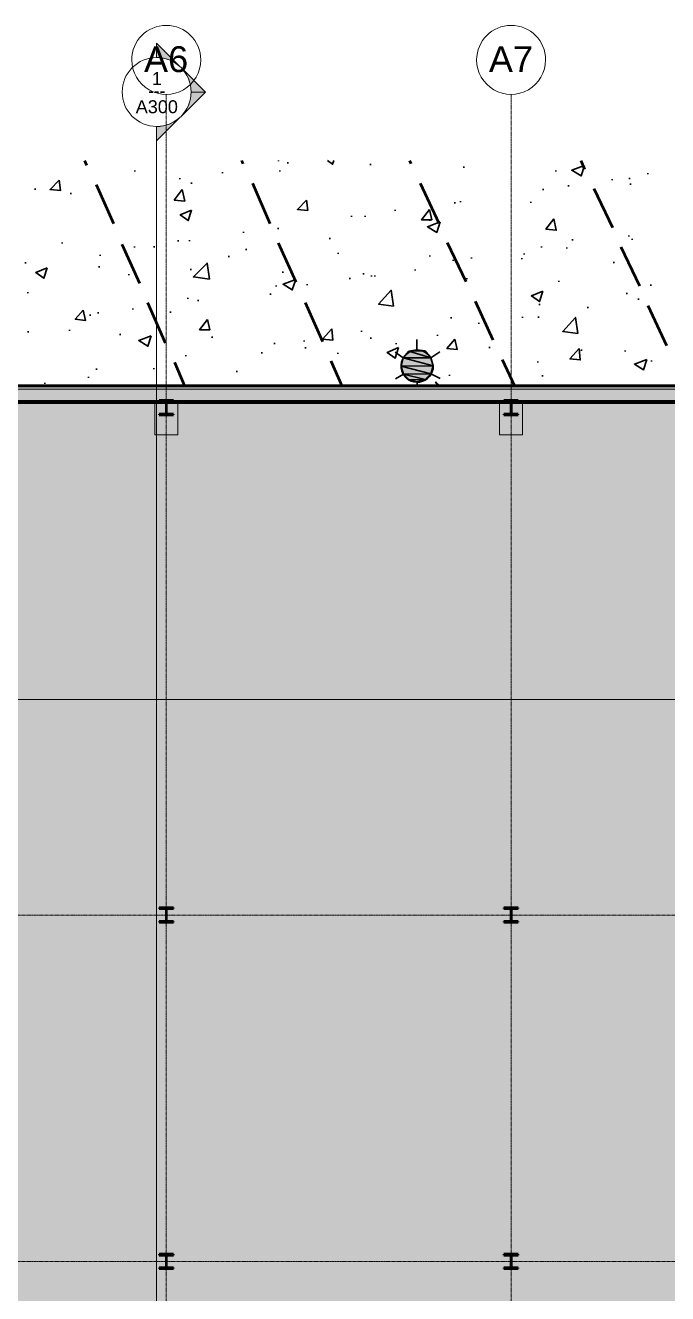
# Model space of a CAD drawing. Header units: inches. Extents: x -4136 to -1245, y 10244 to 12022.
# Drawn here: x -2640 to -2193, y 11139 to 12021 of the extents above; entities that cross this region are included whole.
import ezdxf

# ---------------------------------------------------------------- set-up
doc = ezdxf.new("R2010")
doc.units = ezdxf.units.IN
doc.header["$MEASUREMENT"] = 0
doc.linetypes.add('Grid Line 1_2_', pattern=[0.875, 0.5, -0.125, 0.125, -0.125])
doc.linetypes.add('IMPORT-DASHEDX2 _3_', pattern=[0.225, 0.15, -0.075])
for name, color, linetype, lineweight in [('A-WALL', 113, 'Continuous', 13), ('A-WALL-5', 113, 'Continuous', 50), ('A-WALL-PATT-2', 111, 'Continuous', 9), ('C-BLDG-PADS-1', 10, 'Continuous', 13), ('G-ANNO-SYMB', 111, 'Continuous', 9), ('PDF_Geometry-3', 253, 'Continuous', 30), ('PDF_Geometry-5', 111, 'Continuous', 50), ('PDF_Solid Fills-2', 253, 'Continuous', 30), ('S-COLS-3', 52, 'Continuous', 9), ('S-COLS-4', 52, 'Continuous', 50), ('S-FNDN', 32, 'Continuous', 13), ('S-FNDN-1', 10, 'Continuous', 13), ('S-FNDN-2', 163, 'Continuous', 13), ('S-GRID-1', 1, 'Grid Line 1_2_', 9), ('S-GRID-IDEN', 1, 'Continuous', 9), ('site plan_dwg _3_-1', 254, 'IMPORT-DASHEDX2 _3_', 9)]:
    doc.layers.add(name, color=color, linetype=linetype, lineweight=lineweight)
doc.styles.add('Arial', font='arial.ttf', dxfattribs={"height": 18})
doc.styles.add('Arial_1', font='arial.ttf', dxfattribs={"height": 9})
doc.styles.add('Century Gothic_1', font='ufonts.com_century-gothic.ttf', dxfattribs={"height": 9})
pattern_1 = [(45, (0, 0), (-9.503515, 9.503515), []), (45, (0, 14.4), (-9.503515, 9.503515), [])]

# ---------------------------------------------------------------- blocks, each defined once
blk = doc.blocks.new('site plan_dwg _3_-1267336-FLOOR PLAN - MEZZANINE')
at = {"layer": 'PDF_Solid Fills-2'}
for points in [[(2676.92, 1929.8), (2696.12, 1929.8), (2680.92, 1934.6), (2677.12, 1930.03)], [(2680.92, 1934.6), (2692.12, 1934.6), (2686.52, 1935.4)], [(2696.12, 1929.8), (2680.92, 1934.6), (2692.12, 1934.6)], [(2675.32, 1924.2), (2697.72, 1924.2), (2676.92, 1929.8)], [(2676.92, 1918.6), (2696.12, 1918.6), (2675.32, 1924.2)], [(2696.12, 1918.6), (2675.32, 1924.2), (2697.72, 1924.2)], [(2697.72, 1924.2), (2676.92, 1929.8), (2696.12, 1929.8), (2696.32, 1929.1)], [(2680.92, 1914.6), (2692.12, 1914.6), (2676.92, 1918.6)], [(2692.12, 1914.6), (2676.92, 1918.6), (2696.12, 1918.6)], [(2686.52, 1913), (2680.92, 1914.6), (2692.12, 1914.6)], [(2700.76, 1910.25), (2699.32, 1913), (2702.25, 1910.24)]]:
    blk.add_hatch(color=256, dxfattribs=at).paths.add_polyline_path(points, flags=0)
at = {"layer": 'PDF_Geometry-3'}
for p, q in [((2591.32, 2067.9), (2591.32, 2067.4)), ((2597.72, 2066.6), (2597.72, 2065.8)), ((2655.32, 2065), (2655.32, 2064.2)), ((2491.32, 2061.8), (2491.32, 2061)), ((2522.52, 2056.2), (2522.52, 2055.4)), ((2552.12, 2060.2), (2552.12, 2059.4)), ((2592.12, 2061), (2592.12, 2060.2)), ((2720.12, 2062.6), (2720.12, 2061.8)), ((2784.12, 2059.4), (2784.12, 2058.6)), ((2848.12, 2057), (2848.12, 2056.2)), ((2421.72, 2049.8), (2421.72, 2049)), ((2530.52, 2053), (2530.52, 2052.2)), ((2792.92, 2049), (2792.92, 2048.2)), ((2823.32, 2053), (2823.32, 2052.2)), ((2835.32, 2053.8), (2835.32, 2053)), ((2836.12, 2049.8), (2836.12, 2049)), ((2446.52, 2046.6), (2446.52, 2045.8)), ((2468.12, 2043.4), (2468.12, 2042.6)), ((2717.72, 2038.6), (2717.72, 2037.8)), ((2775.32, 2046.6), (2775.32, 2045.8)), ((2672.12, 2033), (2672.12, 2032.2)), ((2713.72, 2037.8), (2713.72, 2037)), ((2766.52, 2037.8), (2766.52, 2037)), ((2590.52, 2021), (2590.52, 2020.2)), ((2641.72, 2029), (2641.72, 2028.2)), ((2651.32, 2029), (2651.32, 2028.2)), ((2696.12, 2025.8), (2696.12, 2025)), ((2440.12, 2012.2), (2440.12, 2011.4)), ((2520.92, 2013), (2520.92, 2012.2)), ((2528.92, 2013), (2528.92, 2012.2)), ((2566.52, 2018.6), (2566.52, 2017.8)), ((2626.52, 2013.8), (2626.52, 2013)), ((2834.52, 2013.8), (2834.52, 2013)), ((2466.52, 2003.4), (2466.52, 2002.6)), ((2490.52, 2009), (2490.52, 2008.2)), ((2504.12, 2009), (2504.12, 2008.2)), ((2568.12, 2006.6), (2568.12, 2005.8)), ((2632.12, 2003.4), (2632.12, 2002.6)), ((2773.72, 2006.6), (2773.72, 2005.8)), ((2791.32, 2005.8), (2791.32, 2005)), ((2795.32, 2011.4), (2795.32, 2010.6)), ((2836.92, 2011.4), (2836.92, 2010.6)), ((2414.52, 1998.6), (2414.52, 1997.8)), ((2465.72, 1995.4), (2465.72, 1994.6)), ((2556.12, 2001.8), (2556.12, 2001)), ((2696.12, 2001), (2696.12, 2000.2)), ((2712.12, 1997.8), (2712.12, 1997)), ((2724.92, 1999.4), (2724.92, 1998.6)), ((2760.12, 1998.6), (2760.12, 1997.8)), ((2761.72, 2001.8), (2761.72, 2001)), ((2824.12, 1995.4), (2824.12, 1994.6)), ((2486.52, 1989.8), (2486.52, 1989)), ((2529.72, 1993), (2529.72, 1992.2)), ((2593.72, 1990.6), (2593.72, 1989.8)), ((2640.12, 1985.8), (2640.12, 1985)), ((2649.72, 1989), (2649.72, 1988.2)), ((2655.32, 1987.4), (2655.32, 1986.6)), ((2657.72, 1987.4), (2657.72, 1986.6)), ((2685.72, 1991.4), (2685.72, 1990.6)), ((2416.12, 1977.8), (2416.12, 1977)), ((2588.92, 1981), (2588.92, 1980.2)), ((2610.52, 1981.8), (2610.52, 1981)), ((2721.72, 1985), (2721.72, 1984.2)), ((2785.72, 1982.6), (2785.72, 1981.8)), ((2849.72, 1979.4), (2849.72, 1978.6)), ((2527.32, 1973), (2527.32, 1972.2)), ((2534.52, 1971.4), (2534.52, 1970.6)), ((2584.92, 1975.4), (2584.92, 1974.6)), ((2832.92, 1973.8), (2832.92, 1973)), ((2840.92, 1969.8), (2840.92, 1969)), ((2459.32, 1961.8), (2459.32, 1961)), ((2464.92, 1963.4), (2464.92, 1962.6)), ((2488.92, 1965.8), (2488.92, 1965)), ((2515.32, 1963.4), (2515.32, 1962.6)), ((2772.12, 1966.6), (2772.12, 1965.8)), ((2805.72, 1964.2), (2805.72, 1963.4)), ((2416.12, 1950.6), (2416.12, 1949.8)), ((2444.92, 1951.4), (2444.92, 1950.6)), ((2710.52, 1957.8), (2710.52, 1957)), ((2729.72, 1953.8), (2729.72, 1953)), ((2760.12, 1957.8), (2760.12, 1957)), ((2771.32, 1957.8), (2771.32, 1957)), ((2480.12, 1948.2), (2480.12, 1947.4)), ((2544.12, 1945.8), (2544.12, 1945)), ((2608.12, 1942.6), (2608.12, 1941.8)), ((2648.12, 1949), (2648.12, 1948.2)), ((2654.52, 1944.2), (2654.52, 1943.4)), ((2686.52, 1935.4), (2686.52, 1942.6)), ((2700.92, 1945.8), (2700.92, 1945)), ((2525.72, 1933), (2525.72, 1932.2)), ((2578.52, 1934.6), (2578.52, 1933.8)), ((2587.32, 1941), (2587.32, 1940.2)), ((2608.92, 1937.8), (2608.92, 1937)), ((2631.32, 1933.8), (2631.32, 1933)), ((2676.92, 1929.8), (2671.32, 1933.8)), ((2672.12, 1940.2), (2672.12, 1939.4)), ((2736.92, 1937), (2736.92, 1936.2)), ((2800.92, 1934.6), (2800.92, 1933.8)), ((2831.32, 1933.8), (2831.32, 1933)), ((2463.32, 1924.2), (2463.32, 1923.4)), ((2503.32, 1924.2), (2503.32, 1923.4)), ((2770.52, 1926.6), (2770.52, 1925.8)), ((2849.72, 1926.6), (2849.72, 1925.8)), ((2457.72, 1918.6), (2457.72, 1917.8)), ((2560.92, 1921.8), (2560.92, 1921)), ((2676.92, 1918.6), (2671.32, 1915.4)), ((2696.12, 1918.6), (2702.52, 1915.4)), ((2708.92, 1917.8), (2708.92, 1917)), ((2773.72, 1917), (2773.72, 1916.2)), ((2427.32, 1914.6), (2427.32, 1913.8)), ((2686.52, 1913), (2686.52, 1910.37)), ((2728.92, 1910.6), (2728.92, 1910.02))]:
    blk.add_line(p, q, dxfattribs=at)
at = {"layer": 'PDF_Geometry-3', "flags": 128}
for points in [[(2629.78, 2067.58), (2628.92, 2065), (2625.26, 2067.61)], [(2702.52, 1933.8), (2696.12, 1929.8), (2697.72, 1924.2)]]:
    blk.add_lwpolyline(points, dxfattribs=at)
for points in [[(2804.12, 2062.6), (2801.72, 2055.4), (2795.32, 2059.4)], [(2438.52, 2055.4), (2439.32, 2048.2), (2432.12, 2049)], [(2524.12, 2048.2), (2525.72, 2040.2), (2518.52, 2041)], [(2610.52, 2040.2), (2611.32, 2033), (2604.12, 2033.8)], [(2530.52, 2033.8), (2528.12, 2026.6), (2522.52, 2030.6)], [(2696.12, 2033), (2697.72, 2025.8), (2690.52, 2025.8)], [(2703.32, 2024.2), (2700.92, 2017), (2694.52, 2021)], [(2782.52, 2025.8), (2784.12, 2017.8), (2776.92, 2018.6)], [(2429.72, 1994.6), (2427.32, 1987.4), (2421.72, 1991.4)], [(2542.52, 1985.8), (2531.32, 1987.4), (2540.92, 1997)], [(2602.52, 1985), (2600.12, 1977.8), (2593.72, 1981.8)], [(2670.52, 1965.8), (2660.12, 1967.4), (2668.92, 1977)], [(2774.52, 1975.4), (2772.12, 1968.2), (2766.52, 1972.2)], [(2454.52, 1965), (2456.12, 1957.8), (2448.92, 1958.6)], [(2540.92, 1957.8), (2542.52, 1950.6), (2535.32, 1950.6)], [(2627.32, 1950.6), (2628.12, 1942.6), (2620.92, 1943.4)], [(2798.52, 1945.8), (2788.12, 1947.4), (2796.92, 1957)], [(2501.72, 1946.6), (2499.32, 1939.4), (2492.92, 1943.4)], [(2712.92, 1942.6), (2714.52, 1935.4), (2707.32, 1936.2)], [(2673.72, 1937), (2671.32, 1929.8), (2665.72, 1933.8)], [(2799.32, 1935.4), (2800.12, 1927.4), (2792.92, 1928.2)], [(2846.52, 1927.4), (2844.12, 1920.2), (2837.72, 1924.2)]]:
    blk.add_lwpolyline(points, close=True, dxfattribs=at)
at = {"layer": 'PDF_Geometry-3'}
blk.add_arc((2686.55, 1924.03), 11.17, 31.05435, 0.83644, dxfattribs=at)
at = {"layer": 'PDF_Geometry-5'}
for p, q in [((2456.34, 2069.02), (2457.72, 2065.8)), ((2565.57, 2068.11), (2566.52, 2065.8)), ((2682.38, 2067.14), (2683.32, 2065)), ((2801.57, 2066.15), (2804.12, 2060.2)), ((2464.12, 2052.2), (2476.12, 2025)), ((2572.92, 2052.2), (2584.92, 2024.2)), ((2689.72, 2051.4), (2702.52, 2023.4)), ((2810.52, 2046.6), (2823.32, 2019.4)), ((2481.72, 2010.6), (2493.72, 1983.4)), ((2590.52, 2010.6), (2602.52, 1983.4)), ((2708.12, 2009.8), (2720.92, 1982.6)), ((2828.92, 2005.8), (2841.72, 1978.6)), ((2499.32, 1969.8), (2511.32, 1941.8)), ((2608.92, 1969), (2620.92, 1941.8)), ((2727.32, 1969), (2739.32, 1941.8)), ((2847.32, 1965), (2860.12, 1937)), ((2517.72, 1928.2), (2524.46, 1911.72)), ((2626.52, 1928.2), (2634.08, 1910.81)), ((2745.72, 1928.2), (2754.15, 1909.81))]:
    blk.add_line(p, q, dxfattribs=at)
at = {"layer": 'PDF_Solid Fills-2'}
for p, q in [((2680.92, 1934.6), (2677.12, 1930.03)), ((2686.52, 1935.4), (2680.92, 1934.6)), ((2680.92, 1934.6), (2692.12, 1934.6)), ((2696.12, 1929.8), (2680.92, 1934.6)), ((2696.12, 1929.8), (2680.92, 1934.6)), ((2680.92, 1934.6), (2692.12, 1934.6)), ((2692.12, 1934.6), (2686.52, 1935.4)), ((2692.12, 1934.6), (2696.12, 1929.8)), ((2676.92, 1929.8), (2675.32, 1924.2)), ((2675.32, 1924.2), (2697.72, 1924.2)), ((2696.12, 1918.6), (2675.32, 1924.2)), ((2675.32, 1924.2), (2676.92, 1918.6)), ((2696.12, 1918.6), (2675.32, 1924.2)), ((2675.32, 1924.2), (2697.72, 1924.2)), ((2677.12, 1930.03), (2676.92, 1929.8)), ((2676.92, 1929.8), (2696.12, 1929.8)), ((2697.72, 1924.2), (2676.92, 1929.8)), ((2697.72, 1924.2), (2676.92, 1929.8)), ((2676.92, 1929.8), (2696.12, 1929.8)), ((2696.12, 1929.8), (2696.32, 1929.1)), ((2697.72, 1924.2), (2696.12, 1918.6)), ((2696.32, 1929.1), (2697.72, 1924.2)), ((2676.92, 1918.6), (2696.12, 1918.6)), ((2692.12, 1914.6), (2676.92, 1918.6)), ((2676.92, 1918.6), (2680.92, 1914.6)), ((2692.12, 1914.6), (2676.92, 1918.6)), ((2676.92, 1918.6), (2696.12, 1918.6)), ((2696.12, 1918.6), (2692.12, 1914.6)), ((2686.52, 1913), (2680.92, 1914.6)), ((2680.92, 1914.6), (2692.12, 1914.6)), ((2680.92, 1914.6), (2692.12, 1914.6)), ((2692.12, 1914.6), (2686.52, 1913)), ((2700.76, 1910.25), (2699.32, 1913)), ((2699.32, 1913), (2702.25, 1910.24)), ((2702.25, 1910.24), (2700.76, 1910.25))]:
    blk.add_line(p, q, dxfattribs=at)
blk = doc.blocks.new('Grid - Grid Head - Circle-50561-FLOOR PLAN - MEZZANINE')
at = {"layer": 'S-GRID-IDEN'}
for start, end in [(360, 180), (180, 360)]:
    blk.add_arc((0, 0), 0.25, start, end, dxfattribs=at)
blk = doc.blocks.new('Section - Section Head - Filled-22785-FLOOR PLAN - MEZZANINE')
at = {"layer": 'G-ANNO-SYMB'}
h = blk.add_hatch(color=256, dxfattribs=at)
edge = h.paths.add_edge_path(flags=0)
edge.add_line((-0.4268, 0.1768), (-0.25, 0.3536))
edge.add_line((-0.25, 0.3536), (-0.25, 0.25))
edge.add_arc((-0.25, 0), 0.25, 90, 135)
h = blk.add_hatch(color=256, dxfattribs=at)
edge = h.paths.add_edge_path(flags=0)
edge.add_arc((-0.25, 0), 0.25, 45, 90)
edge.add_line((-0.25, 0.25), (-0.25, 0.3536))
edge.add_line((-0.25, 0.3536), (-0.0732, 0.1768))
h = blk.add_hatch(color=256, dxfattribs=at)
edge = h.paths.add_edge_path(flags=0)
edge.add_arc((-0.25, 0), 0.2503, 137.9216, 180)
edge.add_line((-0.5003, 0), (-0.6036, 0))
edge.add_line((-0.6036, 0), (-0.4358, 0.1678))
h = blk.add_hatch(color=256, dxfattribs=at)
edge = h.paths.add_edge_path(flags=0)
edge.add_line((-0.0642, 0.1678), (0.1036, 0))
edge.add_line((0.1036, 0), (0.0003, 0))
edge.add_arc((-0.25, 0), 0.2503, 0, 42.0784)
for p, q in [((-0.25, 0.3536), (-0.4268, 0.1768)), ((-0.25, 0.25), (-0.25, 0.3536)), ((-0.0732, 0.1768), (-0.25, 0.3536)), ((-0.25, 0.3536), (-0.25, 0.25)), ((-0.4358, 0.1678), (-0.6036, 0)), ((0.1036, 0), (-0.0642, 0.1678)), ((-0.6036, 0), (-0.5003, 0)), ((0.0003, 0), (0.1036, 0))]:
    blk.add_line(p, q, dxfattribs=at)
for centre, radius, start, end in [((-0.2503, 0), 0.25, 360, 180), ((-0.25, 0), 0.25, 90, 135), ((-0.25, 0), 0.25, 45, 90), ((-0.25, 0), 0.2503, 137.9216, 180), ((-0.25, 0), 0.2503, 0, 42.0784), ((-0.2503, 0), 0.25, 180, 360)]:
    blk.add_arc(centre, radius, start, end, dxfattribs=at)

msp = doc.modelspace()

# ---------------------------------------------------------------- hatches: boundary and pattern name
at = {"layer": 'A-WALL'}
for points in [[(-1585.45, 11769.9), (-1585.45, 11770.65), (-3037.08, 11770.65), (-3037.08, 11769.9), (-1615.75, 11769.9)], [(-1585.45, 11768.4), (-1585.45, 11769.9), (-3036.33, 11769.9), (-3036.33, 11768.4), (-1615.75, 11768.4)], [(-1585.45, 11759.77), (-1585.45, 11759.9), (-3026.33, 11759.9), (-3026.33, 11759.77), (-1615.75, 11759.77)]]:
    msp.add_hatch(color=256, dxfattribs=at).paths.add_polyline_path(points, flags=0)
at = {"layer": 'A-WALL-PATT-2'}
h = msp.add_hatch(dxfattribs=at)
h.set_pattern_fill('FP_6', color=256, style=0, pattern_type=2)
h.set_pattern_definition([(161.57, (0.48, 0.48), (-3.83995378, -1.544e-05), [0, -27.322, 3.034, 0]), (18.43, (-0.48, 0.48), (-3.83995378, 1.544e-05), [0, -27.322, 3.034, 0]), (108.43, (0.48, 0.48), (1.919622, -9.60052459), [9.106, -21.25]), (71.57, (-0.48, 0.48), (1.919622, 9.60052459), [9.106, -21.25])])
h.paths.add_polyline_path([(-1585.45, 11760.4), (-1585.45, 11768.4), (-3034.83, 11768.4), (-3034.83, 11760.4), (-1615.75, 11760.4)], flags=0)
h = msp.add_hatch(dxfattribs=at)
h.set_pattern_fill('FP_7', color=256, style=0, pattern_type=2)
h.set_pattern_definition([(0, (0, 0), (0, 4.798), []), (315, (0, 0), (4.7984266, 0), [6.786, -6.786]), (45, (0, 0), (4.7984266, 0), [6.786, -6.786])])
h.paths.add_polyline_path([(-1585.45, 11759.9), (-1585.45, 11760.4), (-3026.83, 11760.4), (-3026.83, 11759.9), (-1615.75, 11759.9)], flags=0)
at = {"layer": 'C-BLDG-PADS-1'}
h = msp.add_hatch(color=256, dxfattribs=at)
h.paths.add_polyline_path([(-3016.2, 10815.9), (-2809.2, 10815.9), (-2809.2, 10844.89), (-2761.2, 10844.89), (-2761.2, 10815.9), (-2566.2, 10815.9), (-2566.2, 10844.89), (-2518.2, 10844.89), (-2518.2, 10815.9), (-2326.2, 10815.9), (-2326.2, 10844.89), (-2278.2, 10844.89), (-2278.2, 10815.9), (-2085.7, 10815.9), (-2085.7, 10844.89), (-2037.7, 10844.89), (-2037.7, 10815.9), (-1946.2, 10815.9), (-1946.2, 10817.27), (-1845.45, 10817.27), (-1845.45, 10979.9), (-1797.95, 10979.9), (-1797.95, 10977.65), (-1790.33, 10977.65), (-1790.33, 10817.27), (-1600.45, 10817.27), (-1600.45, 10832.89), (-1587.2, 10832.89), (-1587.2, 10994.78), (-1635.2, 10994.78), (-1635.2, 11033.9), (-1904.2, 11033.9), (-1904.2, 11264.9), (-1830.33, 11264.9), (-1830.33, 11389.39), (-1865.33, 11389.39), (-1865.33, 11391.14), (-1830.33, 11391.14), (-1830.33, 11411.51), (-1587.2, 11411.51), (-1587.2, 11736.52), (-1600.45, 11736.52), (-1600.45, 11758.4), (-1813.2, 11758.4), (-1813.2, 11736.52), (-1829.2, 11736.52), (-1829.2, 11758.4), (-2053.7, 11758.4), (-2053.7, 11736.52), (-2069.7, 11736.52), (-2069.7, 11758.4), (-2294.2, 11758.4), (-2294.2, 11736.52), (-2310.2, 11736.52), (-2310.2, 11758.4), (-2534.2, 11758.4), (-2534.2, 11736.52), (-2550.2, 11736.52), (-2550.2, 11758.4), (-2777.2, 11758.4), (-2777.2, 11736.52), (-2793.2, 11736.52), (-2793.2, 11758.4), (-3013.2, 11758.4), (-3013.2, 11736.52), (-3016.2, 11736.52), (-3016.2, 11683.8), (-2863.85, 11683.8), (-2863.85, 11682.8), (-3016.2, 11682.8), (-3016.2, 11536.24), (-2863.85, 11536.24), (-2863.85, 11535.24), (-3016.2, 11535.24), (-3016.2, 11036.49), (-2863.85, 11036.49), (-2863.85, 11035.49), (-3016.2, 11035.49), (-3016.2, 10888.93), (-2863.85, 10888.93), (-2863.85, 10887.93), (-3016.2, 10887.93), (-3016.2, 10815.9)], flags=0)
h.paths.add_polyline_path([(-1840.95, 10817.27), (-1829.2, 10817.27), (-1829.2, 10832.89), (-1813.2, 10832.89), (-1813.2, 10817.27), (-1797.95, 10817.27), (-1797.95, 10975.4), (-1840.95, 10975.4), (-1840.95, 10888.84)], flags=0)
h.paths.add_polyline_path([(-1627.58, 11002.4), (-1587.2, 11002.4), (-1587.2, 11039.65), (-1627.58, 11039.65), (-1627.58, 11033.9)], flags=0)
h.paths.add_polyline_path([(-1797.95, 11038.4), (-1635.2, 11038.4), (-1635.2, 11039.65), (-1745.2, 11039.65), (-1745.2, 11038.73), (-1899.7, 11038.73), (-1899.7, 11038.4), (-1862.3, 11038.4)], flags=0)
h.paths.add_polyline_path([(-2062.56, 11156.41), (-2066.7, 11156.41), (-2066.7, 11156.96), (-2062.56, 11156.96), (-2062.08, 11157.17), (-2061.87, 11157.66), (-2061.87, 11165.14), (-2062.08, 11165.62), (-2062.56, 11165.83), (-2066.7, 11165.83), (-2066.7, 11166.39), (-2056.7, 11166.39), (-2056.7, 11165.83), (-2060.84, 11165.83), (-2061.33, 11165.62), (-2061.53, 11165.14), (-2061.53, 11157.66), (-2061.33, 11157.17), (-2060.84, 11156.96), (-2056.7, 11156.96), (-2056.7, 11156.41), (-2060.84, 11156.41)], flags=0)
h.paths.add_polyline_path([(-2303.06, 11156.41), (-2307.2, 11156.41), (-2307.2, 11156.96), (-2303.06, 11156.96), (-2302.58, 11157.17), (-2302.37, 11157.66), (-2302.37, 11165.14), (-2302.58, 11165.62), (-2303.06, 11165.83), (-2307.2, 11165.83), (-2307.2, 11166.39), (-2297.2, 11166.39), (-2297.2, 11165.83), (-2301.34, 11165.83), (-2301.83, 11165.62), (-2302.03, 11165.14), (-2302.03, 11157.66), (-2301.83, 11157.17), (-2301.34, 11156.96), (-2297.2, 11156.96), (-2297.2, 11156.41), (-2301.34, 11156.41)], flags=0)
h.paths.add_polyline_path([(-2784.34, 11156.41), (-2790.2, 11156.41), (-2790.2, 11156.96), (-2786.06, 11156.96), (-2785.58, 11157.17), (-2785.37, 11157.66), (-2785.37, 11165.14), (-2785.58, 11165.62), (-2786.06, 11165.83), (-2790.2, 11165.83), (-2790.2, 11166.39), (-2780.2, 11166.39), (-2780.2, 11165.83), (-2784.34, 11165.83), (-2784.83, 11165.62), (-2785.03, 11165.14), (-2785.03, 11157.66), (-2784.83, 11157.17), (-2784.34, 11156.96), (-2780.2, 11156.96), (-2780.2, 11156.41)], flags=0)
h.paths.add_polyline_path([(-2537.2, 11156.41), (-2547.2, 11156.41), (-2547.2, 11156.96), (-2543.06, 11156.96), (-2542.58, 11157.17), (-2542.37, 11157.66), (-2542.37, 11165.14), (-2542.58, 11165.62), (-2543.06, 11165.83), (-2547.2, 11165.83), (-2547.2, 11166.39), (-2537.2, 11166.39), (-2537.2, 11165.83), (-2541.34, 11165.83), (-2541.83, 11165.62), (-2542.03, 11165.14), (-2542.03, 11157.66), (-2541.83, 11157.17), (-2541.34, 11156.96), (-2537.2, 11156.96)], flags=0)
h.paths.add_polyline_path([(-1745.2, 11219.65), (-1745.2, 11260.27), (-1829.7, 11260.27), (-1829.7, 11260.4), (-1879.2, 11260.4), (-1879.2, 11259.65), (-1747.2, 11259.65), (-1747.2, 11219.65)], flags=0)
h.paths.add_polyline_path([(-2062.56, 11397.41), (-2066.7, 11397.41), (-2066.7, 11397.96), (-2062.56, 11397.96), (-2062.08, 11398.17), (-2061.87, 11398.66), (-2061.87, 11406.14), (-2062.08, 11406.62), (-2062.56, 11406.83), (-2066.7, 11406.83), (-2066.7, 11407.39), (-2056.7, 11407.39), (-2056.7, 11406.83), (-2060.84, 11406.83), (-2061.33, 11406.62), (-2061.53, 11406.14), (-2061.53, 11398.66), (-2061.33, 11398.17), (-2060.84, 11397.96), (-2056.7, 11397.96), (-2056.7, 11397.41), (-2060.84, 11397.41)], flags=0)
h.paths.add_polyline_path([(-2297.2, 11397.41), (-2307.2, 11397.41), (-2307.2, 11397.96), (-2303.06, 11397.96), (-2302.58, 11398.17), (-2302.37, 11398.66), (-2302.37, 11406.14), (-2302.58, 11406.62), (-2303.06, 11406.83), (-2307.2, 11406.83), (-2307.2, 11407.39), (-2297.2, 11407.39), (-2297.2, 11406.83), (-2301.34, 11406.83), (-2301.83, 11406.62), (-2302.03, 11406.14), (-2302.03, 11398.66), (-2301.83, 11398.17), (-2301.34, 11397.96), (-2297.2, 11397.96)], flags=0)
h.paths.add_polyline_path([(-2537.2, 11397.41), (-2547.2, 11397.41), (-2547.2, 11397.96), (-2543.06, 11397.96), (-2542.58, 11398.17), (-2542.37, 11398.66), (-2542.37, 11406.14), (-2542.58, 11406.62), (-2543.06, 11406.83), (-2547.2, 11406.83), (-2547.2, 11407.39), (-2537.2, 11407.39), (-2537.2, 11406.83), (-2541.34, 11406.83), (-2541.83, 11406.62), (-2542.03, 11406.14), (-2542.03, 11398.66), (-2541.83, 11398.17), (-2541.34, 11397.96), (-2537.2, 11397.96)], flags=0)
h.paths.add_polyline_path([(-2786.34, 11397.41), (-2790.2, 11397.41), (-2790.2, 11397.96), (-2786.06, 11397.96), (-2785.58, 11398.17), (-2785.37, 11398.66), (-2785.37, 11406.14), (-2785.58, 11406.62), (-2786.06, 11406.83), (-2790.2, 11406.83), (-2790.2, 11407.39), (-2780.2, 11407.39), (-2780.2, 11406.83), (-2784.34, 11406.83), (-2784.83, 11406.62), (-2785.03, 11406.14), (-2785.03, 11398.66), (-2784.83, 11398.17), (-2784.34, 11397.96), (-2780.2, 11397.96), (-2780.2, 11397.41), (-2786.06, 11397.41)], flags=0)
at = {"layer": 'S-COLS-3'}
h = msp.add_hatch(dxfattribs=at)
h.set_pattern_fill('FP_5', color=256, style=0, pattern_type=2)
h.set_pattern_definition(pattern_1)
h.paths.add_polyline_path([(-2547.2, 11750.41), (-2537.2, 11750.41), (-2537.2, 11750.97), (-2541.34, 11750.97), (-2541.83, 11751.18), (-2542.03, 11751.66), (-2542.03, 11759.15), (-2541.83, 11759.63), (-2541.34, 11759.84), (-2537.2, 11759.84), (-2537.2, 11760.4), (-2547.2, 11760.4), (-2547.2, 11759.84), (-2543.06, 11759.84), (-2542.58, 11759.63), (-2542.37, 11759.15), (-2542.37, 11751.66), (-2542.58, 11751.18), (-2543.06, 11750.97), (-2547.2, 11750.97)], flags=0)
h = msp.add_hatch(dxfattribs=at)
h.set_pattern_fill('FP_5', color=256, style=0, pattern_type=2)
h.set_pattern_definition(pattern_1)
h.paths.add_polyline_path([(-2307.2, 11750.41), (-2297.2, 11750.41), (-2297.2, 11750.97), (-2301.34, 11750.97), (-2301.83, 11751.18), (-2302.03, 11751.66), (-2302.03, 11759.15), (-2301.83, 11759.63), (-2301.34, 11759.84), (-2297.2, 11759.84), (-2297.2, 11760.4), (-2307.2, 11760.4), (-2307.2, 11759.84), (-2303.06, 11759.84), (-2302.58, 11759.63), (-2302.37, 11759.15), (-2302.37, 11751.66), (-2302.58, 11751.18), (-2303.06, 11750.97), (-2307.2, 11750.97)], flags=0)
h = msp.add_hatch(dxfattribs=at)
h.set_pattern_fill('FP_5', color=256, style=0, pattern_type=2)
h.set_pattern_definition(pattern_1)
h.paths.add_polyline_path([(-2537.2, 11397.41), (-2537.2, 11397.96), (-2541.34, 11397.96), (-2541.83, 11398.17), (-2542.03, 11398.66), (-2542.03, 11406.14), (-2541.83, 11406.62), (-2541.34, 11406.83), (-2537.2, 11406.83), (-2537.2, 11407.39), (-2547.2, 11407.39), (-2547.2, 11406.83), (-2543.06, 11406.83), (-2542.58, 11406.62), (-2542.37, 11406.14), (-2542.37, 11398.66), (-2542.58, 11398.17), (-2543.06, 11397.96), (-2547.2, 11397.96), (-2547.2, 11397.41)], flags=0)
h = msp.add_hatch(dxfattribs=at)
h.set_pattern_fill('FP_5', color=256, style=0, pattern_type=2)
h.set_pattern_definition(pattern_1)
h.paths.add_polyline_path([(-2307.2, 11397.41), (-2297.2, 11397.41), (-2297.2, 11397.96), (-2301.34, 11397.96), (-2301.83, 11398.17), (-2302.03, 11398.66), (-2302.03, 11406.14), (-2301.83, 11406.62), (-2301.34, 11406.83), (-2297.2, 11406.83), (-2297.2, 11407.39), (-2307.2, 11407.39), (-2307.2, 11406.83), (-2303.06, 11406.83), (-2302.58, 11406.62), (-2302.37, 11406.14), (-2302.37, 11398.66), (-2302.58, 11398.17), (-2303.06, 11397.96), (-2307.2, 11397.96)], flags=0)
h = msp.add_hatch(dxfattribs=at)
h.set_pattern_fill('FP_5', color=256, style=0, pattern_type=2)
h.set_pattern_definition(pattern_1)
h.paths.add_polyline_path([(-2537.2, 11156.41), (-2537.2, 11156.96), (-2541.34, 11156.96), (-2541.83, 11157.17), (-2542.03, 11157.66), (-2542.03, 11165.14), (-2541.83, 11165.62), (-2541.34, 11165.83), (-2537.2, 11165.83), (-2537.2, 11166.39), (-2547.2, 11166.39), (-2547.2, 11165.83), (-2543.06, 11165.83), (-2542.58, 11165.62), (-2542.37, 11165.14), (-2542.37, 11157.66), (-2542.58, 11157.17), (-2543.06, 11156.96), (-2547.2, 11156.96), (-2547.2, 11156.41)], flags=0)
h = msp.add_hatch(dxfattribs=at)
h.set_pattern_fill('FP_5', color=256, style=0, pattern_type=2)
h.set_pattern_definition(pattern_1)
h.paths.add_polyline_path([(-2297.2, 11156.41), (-2297.2, 11156.96), (-2301.34, 11156.96), (-2301.83, 11157.17), (-2302.03, 11157.66), (-2302.03, 11165.14), (-2301.83, 11165.62), (-2301.34, 11165.83), (-2297.2, 11165.83), (-2297.2, 11166.39), (-2307.2, 11166.39), (-2307.2, 11165.83), (-2303.06, 11165.83), (-2302.58, 11165.62), (-2302.37, 11165.14), (-2302.37, 11157.66), (-2302.58, 11157.17), (-2303.06, 11156.96), (-2307.2, 11156.96), (-2307.2, 11156.41)], flags=0)
at = {"layer": 'S-FNDN'}
for points in [[(-2550.2, 11736.52), (-2534.2, 11736.52), (-2534.2, 11759.77), (-2541.5, 11759.77), (-2541.83, 11759.63), (-2542.03, 11759.15), (-2542.03, 11751.66), (-2541.83, 11751.18), (-2541.34, 11750.97), (-2537.2, 11750.97), (-2537.2, 11750.41), (-2547.2, 11750.41), (-2547.2, 11750.97), (-2543.06, 11750.97), (-2542.58, 11751.18), (-2542.37, 11751.66), (-2542.37, 11759.15), (-2542.58, 11759.63), (-2542.9, 11759.77), (-2550.2, 11759.77), (-2550.2, 11750.41)], [(-2310.2, 11736.52), (-2294.2, 11736.52), (-2294.2, 11759.77), (-2301.5, 11759.77), (-2301.83, 11759.63), (-2302.03, 11759.15), (-2302.03, 11751.66), (-2301.83, 11751.18), (-2301.34, 11750.97), (-2297.2, 11750.97), (-2297.2, 11750.41), (-2307.2, 11750.41), (-2307.2, 11750.97), (-2303.06, 11750.97), (-2302.58, 11751.18), (-2302.37, 11751.66), (-2302.37, 11759.15), (-2302.58, 11759.63), (-2302.9, 11759.77), (-2310.2, 11759.77), (-2310.2, 11750.41)]]:
    msp.add_hatch(color=256, dxfattribs=at).paths.add_polyline_path(points, flags=0)
at = {"layer": 'S-FNDN-1'}
h = msp.add_hatch(color=256, dxfattribs=at)
h.paths.add_polyline_path([(-1600.45, 11758.4), (-1600.45, 11759.77), (-1820.5, 11759.77), (-1820.83, 11759.63), (-1821.03, 11759.15), (-1821.03, 11758.4), (-1615.75, 11758.4)], flags=0)
h.paths.add_polyline_path([(-1821.58, 11758.4), (-1821.37, 11758.4), (-1821.37, 11759.15), (-1821.58, 11759.63), (-1821.9, 11759.77), (-2061, 11759.77), (-2061.33, 11759.63), (-2061.53, 11759.15), (-2061.53, 11758.4), (-1822.06, 11758.4)], flags=0)
h.paths.add_polyline_path([(-2062.08, 11758.4), (-2061.87, 11758.4), (-2061.87, 11759.15), (-2062.08, 11759.63), (-2062.4, 11759.77), (-2301.5, 11759.77), (-2301.83, 11759.63), (-2302.03, 11759.15), (-2302.03, 11758.4), (-2117.43, 11758.4)], flags=0)
h.paths.add_polyline_path([(-2302.37, 11758.4), (-2302.37, 11759.15), (-2302.58, 11759.63), (-2302.9, 11759.77), (-2541.5, 11759.77), (-2541.83, 11759.63), (-2542.03, 11759.15), (-2542.03, 11758.4), (-2302.58, 11758.4)], flags=0)
h.paths.add_polyline_path([(-2542.37, 11758.4), (-2542.37, 11759.15), (-2542.58, 11759.63), (-2542.9, 11759.77), (-2784.5, 11759.77), (-2784.83, 11759.63), (-2785.03, 11759.15), (-2785.03, 11758.4), (-2542.58, 11758.4)], flags=0)
h.paths.add_polyline_path([(-2785.58, 11758.4), (-2785.37, 11758.4), (-2785.37, 11759.15), (-2785.58, 11759.63), (-2785.9, 11759.77), (-3020.5, 11759.77), (-3020.83, 11759.63), (-3021.03, 11759.15), (-3021.03, 11758.4), (-2786.34, 11758.4)], flags=0)
h.paths.add_polyline_path([(-3021.37, 11758.4), (-3021.37, 11759.15), (-3021.58, 11759.63), (-3021.9, 11759.77), (-3026.2, 11759.77), (-3026.2, 11758.4)], flags=0)

# ---------------------------------------------------------------- linework, layer by layer
at = {"layer": 'A-WALL'}
for p, q in [((-1585.45, 11769.9), (-3036.33, 11769.9)), ((-1585.45, 11768.4), (-3034.83, 11768.4)), ((-1585.45, 11760.4), (-3026.83, 11760.4)), ((-1585.45, 11759.9), (-3026.33, 11759.9))]:
    msp.add_line(p, q, dxfattribs=at)
at = {"layer": 'A-WALL-5'}
for p, q in [((-1585.45, 11770.65), (-3037.08, 11770.65)), ((-3026.2, 11759.77), (-1585.45, 11759.77))]:
    msp.add_line(p, q, dxfattribs=at)
at = {"layer": 'G-ANNO-SYMB'}
for p, q in [((-2548.89, 11951.04), (-2548.89, 10305.73)), ((-4007.91, 11552.4), (-1529.83, 11552.4))]:
    msp.add_line(p, q, dxfattribs=at)
at = {"layer": 'S-COLS-4'}
for p, q in [((-2537.2, 11760.4), (-2547.2, 11760.4)), ((-2547.2, 11760.4), (-2547.2, 11759.84)), ((-2547.2, 11759.84), (-2543.06, 11759.84)), ((-2542.37, 11759.15), (-2542.37, 11751.66)), ((-2542.03, 11751.66), (-2542.03, 11759.15)), ((-2541.34, 11759.84), (-2537.2, 11759.84)), ((-2537.2, 11759.84), (-2537.2, 11760.4)), ((-2297.2, 11760.4), (-2307.2, 11760.4)), ((-2307.2, 11760.4), (-2307.2, 11759.84)), ((-2307.2, 11759.84), (-2303.06, 11759.84)), ((-2302.37, 11759.15), (-2302.37, 11751.66)), ((-2302.03, 11751.66), (-2302.03, 11759.15)), ((-2301.34, 11759.84), (-2297.2, 11759.84)), ((-2297.2, 11759.84), (-2297.2, 11760.4)), ((-2543.06, 11750.97), (-2547.2, 11750.97)), ((-2547.2, 11750.97), (-2547.2, 11750.41)), ((-2547.2, 11750.41), (-2537.2, 11750.41)), ((-2537.2, 11750.97), (-2541.34, 11750.97)), ((-2537.2, 11750.41), (-2537.2, 11750.97)), ((-2303.06, 11750.97), (-2307.2, 11750.97)), ((-2307.2, 11750.97), (-2307.2, 11750.41)), ((-2307.2, 11750.41), (-2297.2, 11750.41)), ((-2297.2, 11750.97), (-2301.34, 11750.97)), ((-2297.2, 11750.41), (-2297.2, 11750.97)), ((-2537.2, 11407.39), (-2547.2, 11407.39)), ((-2547.2, 11407.39), (-2547.2, 11406.83)), ((-2547.2, 11406.83), (-2543.06, 11406.83)), ((-2542.37, 11406.14), (-2542.37, 11398.66)), ((-2542.03, 11398.66), (-2542.03, 11406.14)), ((-2541.34, 11406.83), (-2537.2, 11406.83)), ((-2537.2, 11406.83), (-2537.2, 11407.39)), ((-2297.2, 11407.39), (-2307.2, 11407.39)), ((-2307.2, 11407.39), (-2307.2, 11406.83)), ((-2307.2, 11406.83), (-2303.06, 11406.83)), ((-2302.37, 11406.14), (-2302.37, 11398.66)), ((-2302.03, 11398.66), (-2302.03, 11406.14)), ((-2301.34, 11406.83), (-2297.2, 11406.83)), ((-2297.2, 11406.83), (-2297.2, 11407.39)), ((-2543.06, 11397.96), (-2547.2, 11397.96)), ((-2547.2, 11397.96), (-2547.2, 11397.41)), ((-2547.2, 11397.41), (-2537.2, 11397.41)), ((-2537.2, 11397.96), (-2541.34, 11397.96)), ((-2537.2, 11397.41), (-2537.2, 11397.96)), ((-2303.06, 11397.96), (-2307.2, 11397.96)), ((-2307.2, 11397.96), (-2307.2, 11397.41)), ((-2307.2, 11397.41), (-2297.2, 11397.41)), ((-2297.2, 11397.96), (-2301.34, 11397.96)), ((-2297.2, 11397.41), (-2297.2, 11397.96)), ((-2537.2, 11166.39), (-2547.2, 11166.39)), ((-2547.2, 11166.39), (-2547.2, 11165.83)), ((-2547.2, 11165.83), (-2543.06, 11165.83)), ((-2542.37, 11165.14), (-2542.37, 11157.66)), ((-2542.03, 11157.66), (-2542.03, 11165.14)), ((-2541.34, 11165.83), (-2537.2, 11165.83)), ((-2537.2, 11165.83), (-2537.2, 11166.39)), ((-2297.2, 11166.39), (-2307.2, 11166.39)), ((-2307.2, 11166.39), (-2307.2, 11165.83)), ((-2307.2, 11165.83), (-2303.06, 11165.83)), ((-2302.37, 11165.14), (-2302.37, 11157.66)), ((-2302.03, 11157.66), (-2302.03, 11165.14)), ((-2301.34, 11165.83), (-2297.2, 11165.83)), ((-2297.2, 11165.83), (-2297.2, 11166.39)), ((-2543.06, 11156.96), (-2547.2, 11156.96)), ((-2547.2, 11156.96), (-2547.2, 11156.41)), ((-2547.2, 11156.41), (-2537.2, 11156.41)), ((-2537.2, 11156.96), (-2541.34, 11156.96)), ((-2537.2, 11156.41), (-2537.2, 11156.96)), ((-2303.06, 11156.96), (-2307.2, 11156.96)), ((-2307.2, 11156.96), (-2307.2, 11156.41)), ((-2307.2, 11156.41), (-2297.2, 11156.41)), ((-2297.2, 11156.96), (-2301.34, 11156.96)), ((-2297.2, 11156.41), (-2297.2, 11156.96))]:
    msp.add_line(p, q, dxfattribs=at)
for centre, start, end in [((-2543.06, 11759.15), 0.00001, 90.00001), ((-2541.34, 11759.15), 90.00001, 180.00001), ((-2303.06, 11759.15), 0.00001, 90.00001), ((-2301.34, 11759.15), 90.00001, 180.00001), ((-2543.06, 11751.66), 270.00001, 0.00001), ((-2541.34, 11751.66), 180.00001, 270.00001), ((-2303.06, 11751.66), 270.00001, 0.00001), ((-2301.34, 11751.66), 180.00001, 270.00001), ((-2543.06, 11406.14), 0, 90), ((-2541.34, 11406.14), 90, 180), ((-2303.06, 11406.14), 0, 90), ((-2301.34, 11406.14), 90, 180), ((-2543.06, 11398.66), 270, 0), ((-2541.34, 11398.66), 180, 270), ((-2303.06, 11398.66), 270, 0), ((-2301.34, 11398.66), 180, 270), ((-2543.06, 11165.14), 0, 90), ((-2541.34, 11165.14), 90, 180), ((-2303.06, 11165.14), 0, 90), ((-2301.34, 11165.14), 90, 180), ((-2543.06, 11157.66), 270, 0), ((-2541.34, 11157.66), 180, 270), ((-2303.06, 11157.66), 270, 0), ((-2301.34, 11157.66), 180, 270)]:
    msp.add_arc(centre, 0.691, start, end, dxfattribs=at)
at = {"layer": 'S-FNDN'}
for p, q in [((-2550.2, 11736.52), (-2550.2, 11759.77)), ((-2534.2, 11759.77), (-2534.2, 11736.52)), ((-2310.2, 11736.52), (-2310.2, 11759.77)), ((-2294.2, 11759.77), (-2294.2, 11736.52)), ((-2534.2, 11736.52), (-2550.2, 11736.52)), ((-2294.2, 11736.52), (-2310.2, 11736.52))]:
    msp.add_line(p, q, dxfattribs=at)
at = {"layer": 'S-FNDN-2'}
for p, q in [((-2542.37, 11758.4), (-2785.03, 11758.4)), ((-2302.37, 11758.4), (-2542.03, 11758.4)), ((-2061.87, 11758.4), (-2302.03, 11758.4))]:
    msp.add_line(p, q, dxfattribs=at)
at = {"layer": 'S-GRID-1'}
for p, q in [((-2542.2, 11973.42), (-2542.2, 10769.7)), ((-2302.2, 11973.42), (-2302.2, 10769.7)), ((-1362.8, 11760.4), (-3914.18, 11760.4)), ((-1362.8, 11402.4), (-3914.18, 11402.4)), ((-1362.8, 11161.4), (-3914.18, 11161.4))]:
    msp.add_line(p, q, dxfattribs=at)

# ---------------------------------------------------------------- block references
at = {"layer": 'G-ANNO-SYMB', "xscale": 95.99999999999994, "yscale": 95.99999999999994, "zscale": 95.99999999999994, "rotation": 269.9999999999996}
msp.add_blockref('Section - Section Head - Filled-22785-FLOOR PLAN - MEZZANINE', (-2548.89, 11951.04), dxfattribs=at)
at = {"layer": 'S-GRID-IDEN', "xscale": 95.99999999999994, "yscale": 95.99999999999994, "zscale": 95.99999999999994, "rotation": 180}
for p in [(-2542.2, 11997.42), (-2302.2, 11997.42)]:
    msp.add_blockref('Grid - Grid Head - Circle-50561-FLOOR PLAN - MEZZANINE', p, dxfattribs=at)
at = {"layer": 'site plan_dwg _3_-1', "rotation": 0.4767314902811993}
msp.add_blockref('site plan_dwg _3_-1267336-FLOOR PLAN - MEZZANINE', (-5038.04, 9837.99), dxfattribs=at)

# ---------------------------------------------------------------- texts
at = {"layer": 'G-ANNO-SYMB', "char_height": 9, "attachment_point": 1}
for s, insert, width, style in [('1', (-2552.21, 11988.95), 8.484, 'Arial_1'), ('---', (-2554.86, 11980.44), 15.453, 'Century Gothic_1'), ('A300', (-2563.46, 11969.31), 35.754, 'Arial_1')]:
    msp.add_mtext(s, dxfattribs=dict(at, insert=insert, width=width, style=style))
at = {"layer": 'S-GRID-IDEN', "char_height": 18, "width": 37.269, "attachment_point": 1, "style": 'Arial'}
for s, insert in [('A6', (-2557.69, 12006.91)), ('A7', (-2317.69, 12006.91))]:
    msp.add_mtext(s, dxfattribs=dict(at, insert=insert))

doc.saveas('drawing.dxf')
